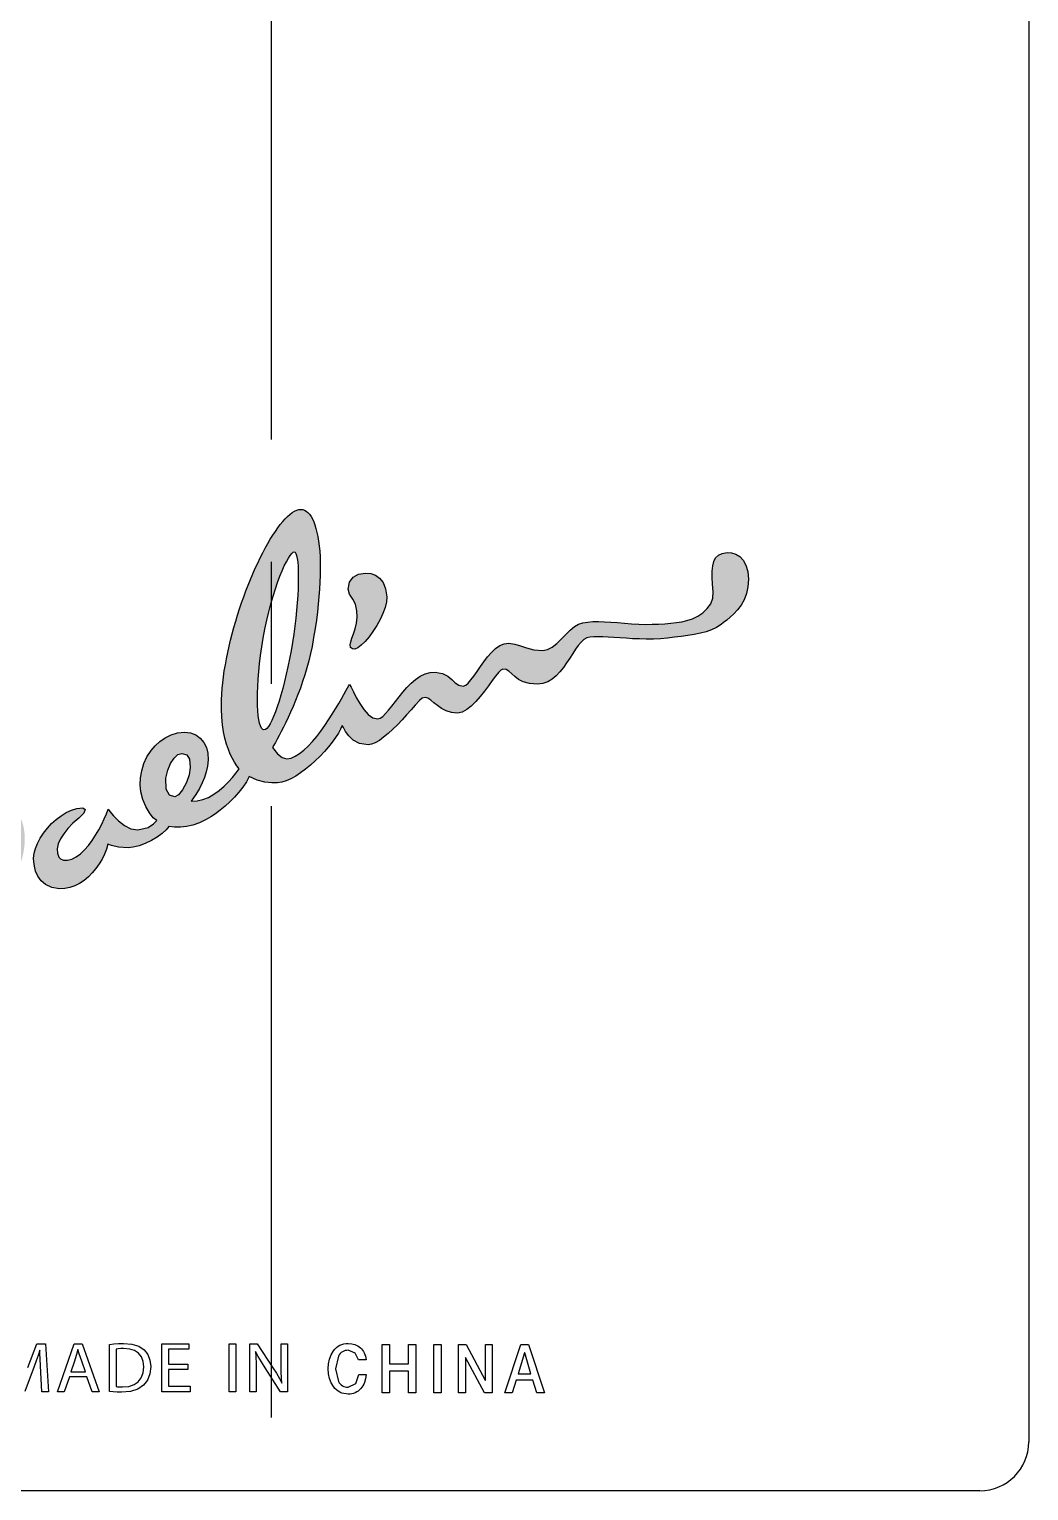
# Model space of a CAD drawing. Extents: x -868 to -571, y 1201 to 1621.
# Drawn here: x -663.16 to -642.71, y 1264.47 to 1294.36 of the extents above; entities that cross this region are included whole.
import ezdxf

# ---------------------------------------------------------------- set-up
doc = ezdxf.new("R2010")
doc.units = 0
doc.header["$LTSCALE"] = 10
doc.header["$MEASUREMENT"] = 0
doc.linetypes.add('CENTER', pattern=[2, 1.25, -0.25, 0.25, -0.25])
doc.layers.get('0').update_dxf_attribs({"color": 2, "linetype": 'CONTINUOUS'})
doc.layers.add('CENTER', color=1, linetype='CENTER')
doc.layers.add('D', color=2, linetype='CONTINUOUS')

msp = doc.modelspace()

# ---------------------------------------------------------------- hatches: boundary and pattern name
at = {"layer": 'D', "linetype": 'Continuous'}
h = msp.add_hatch(color=256, dxfattribs=at)
h.paths.add_polyline_path([(-656.421, 1283.214), (-656.276, 1283.236), (-656.172, 1283.226), (-656.075, 1283.193), (-655.989, 1283.134), (-655.919, 1283.043), (-655.869, 1282.916), (-655.844, 1282.748), (-655.85, 1282.647), (-655.877, 1282.533), (-655.921, 1282.411), (-655.98, 1282.286), (-656.049, 1282.162), (-656.125, 1282.044), (-656.206, 1281.934), (-656.287, 1281.839), (-656.365, 1281.762), (-656.436, 1281.708), (-656.498, 1281.68), (-656.547, 1281.684), (-656.582, 1281.717), (-656.591, 1281.766), (-656.58, 1281.829), (-656.555, 1281.906), (-656.523, 1281.996), (-656.49, 1282.098), (-656.463, 1282.21), (-656.449, 1282.332), (-656.454, 1282.463), (-656.484, 1282.602), (-656.536, 1282.702), (-656.603, 1282.808), (-656.635, 1282.91), (-656.609, 1283.047), (-656.534, 1283.15)], flags=17)
h.paths.add_polyline_path([(-657.759, 1283.663), (-657.736, 1283.672), (-657.717, 1283.663), (-657.701, 1283.636), (-657.687, 1283.593), (-657.675, 1283.535), (-657.666, 1283.462), (-657.659, 1283.375), (-657.655, 1283.276), (-657.654, 1283.165), (-657.655, 1283.044), (-657.659, 1282.914), (-657.666, 1282.774), (-657.676, 1282.628), (-657.689, 1282.474), (-657.705, 1282.316), (-657.724, 1282.152), (-657.747, 1281.985), (-657.773, 1281.816), (-657.802, 1281.647), (-657.833, 1281.482), (-657.865, 1281.321), (-657.9, 1281.166), (-657.935, 1281.017), (-657.972, 1280.875), (-658.009, 1280.741), (-658.046, 1280.616), (-658.084, 1280.501), (-658.121, 1280.396), (-658.158, 1280.303), (-658.195, 1280.221), (-658.23, 1280.153), (-658.264, 1280.099), (-658.297, 1280.06), (-658.327, 1280.037), (-658.356, 1280.029), (-658.382, 1280.04), (-658.406, 1280.066), (-658.426, 1280.109), (-658.445, 1280.166), (-658.46, 1280.237), (-658.472, 1280.322), (-658.481, 1280.419), (-658.487, 1280.528), (-658.489, 1280.648), (-658.488, 1280.778), (-658.484, 1280.918), (-658.475, 1281.066), (-658.463, 1281.221), (-658.447, 1281.383), (-658.426, 1281.552), (-658.402, 1281.726), (-658.373, 1281.904), (-658.338, 1282.092), (-658.3, 1282.273), (-658.258, 1282.446), (-658.215, 1282.61), (-658.169, 1282.766), (-658.123, 1282.911), (-658.076, 1283.046), (-658.03, 1283.17), (-657.984, 1283.282), (-657.939, 1283.381), (-657.897, 1283.467), (-657.857, 1283.539), (-657.82, 1283.596), (-657.787, 1283.637)], flags=16)
h.paths.add_polyline_path([(-660.116, 1279.524), (-660.037, 1279.547), (-659.936, 1279.52), (-659.882, 1279.43), (-659.867, 1279.257), (-659.888, 1279.11), (-659.943, 1278.951), (-660.019, 1278.805), (-660.103, 1278.699), (-660.182, 1278.658), (-660.289, 1278.693), (-660.357, 1278.814), (-660.36, 1279.041), (-660.324, 1279.205), (-660.267, 1279.345), (-660.195, 1279.454)], flags=16)
h.paths.add_polyline_path([(-662.294, 1278.389), (-662.185, 1278.423), (-662.061, 1278.434), (-662.012, 1278.4), (-662.04, 1278.327), (-662.145, 1278.225), (-662.263, 1278.122), (-662.365, 1278.016), (-662.451, 1277.907), (-662.517, 1277.8), (-662.563, 1277.696), (-662.585, 1277.598), (-662.583, 1277.508), (-662.554, 1277.429), (-662.519, 1277.393), (-662.457, 1277.367), (-662.373, 1277.363), (-662.285, 1277.386), (-662.198, 1277.431), (-662.112, 1277.494), (-662.029, 1277.574), (-661.948, 1277.665), (-661.872, 1277.767), (-661.801, 1277.875), (-661.735, 1277.986), (-661.675, 1278.098), (-661.623, 1278.208), (-661.579, 1278.313), (-661.544, 1278.409), (-661.507, 1278.361), (-661.434, 1278.275), (-661.332, 1278.172), (-661.21, 1278.074), (-661.076, 1278.004), (-660.937, 1277.984), (-660.727, 1278.031), (-660.615, 1278.105), (-660.549, 1278.179), (-660.623, 1278.234), (-660.7, 1278.333), (-660.774, 1278.462), (-660.836, 1278.609), (-660.877, 1278.761), (-660.89, 1278.905), (-660.88, 1279.046), (-660.854, 1279.193), (-660.811, 1279.34), (-660.749, 1279.481), (-660.666, 1279.609), (-660.581, 1279.706), (-660.484, 1279.795), (-660.376, 1279.87), (-660.255, 1279.929), (-660.124, 1279.967), (-659.981, 1279.982), (-659.859, 1279.968), (-659.751, 1279.927), (-659.658, 1279.861), (-659.584, 1279.774), (-659.531, 1279.67), (-659.502, 1279.55), (-659.499, 1279.418), (-659.514, 1279.288), (-659.538, 1279.17), (-659.572, 1279.058), (-659.618, 1278.948), (-659.677, 1278.833), (-659.752, 1278.71), (-659.843, 1278.573), (-659.725, 1278.576), (-659.608, 1278.603), (-659.492, 1278.65), (-659.381, 1278.714), (-659.274, 1278.79), (-659.173, 1278.876), (-659.081, 1278.967), (-658.998, 1279.059), (-658.925, 1279.149), (-658.865, 1279.233), (-658.911, 1279.296), (-658.956, 1279.367), (-659.001, 1279.446), (-659.044, 1279.533), (-659.084, 1279.631), (-659.121, 1279.739), (-659.153, 1279.858), (-659.181, 1279.989), (-659.202, 1280.132), (-659.217, 1280.288), (-659.225, 1280.458), (-659.224, 1280.643), (-659.219, 1280.757), (-659.211, 1280.873), (-659.199, 1280.992), (-659.184, 1281.113), (-659.167, 1281.236), (-659.146, 1281.36), (-659.123, 1281.485), (-659.098, 1281.612), (-659.069, 1281.739), (-659.039, 1281.867), (-659.006, 1281.995), (-658.971, 1282.123), (-658.934, 1282.25), (-658.895, 1282.377), (-658.854, 1282.503), (-658.812, 1282.627), (-658.769, 1282.75), (-658.724, 1282.872), (-658.677, 1282.991), (-658.63, 1283.108), (-658.582, 1283.222), (-658.533, 1283.334), (-658.483, 1283.442), (-658.432, 1283.547), (-658.381, 1283.648), (-658.33, 1283.745), (-658.278, 1283.838), (-658.226, 1283.927), (-658.175, 1284.01), (-658.123, 1284.089), (-658.072, 1284.162), (-658.021, 1284.229), (-657.97, 1284.291), (-657.921, 1284.346), (-657.872, 1284.395), (-657.824, 1284.437), (-657.777, 1284.472), (-657.731, 1284.5), (-657.686, 1284.52), (-657.643, 1284.533), (-657.601, 1284.537), (-657.562, 1284.533), (-657.525, 1284.521), (-657.49, 1284.501), (-657.456, 1284.473), (-657.424, 1284.438), (-657.393, 1284.394), (-657.365, 1284.344), (-657.338, 1284.286), (-657.314, 1284.221), (-657.292, 1284.149), (-657.272, 1284.069), (-657.254, 1283.983), (-657.239, 1283.889), (-657.226, 1283.789), (-657.216, 1283.683), (-657.209, 1283.569), (-657.205, 1283.45), (-657.204, 1283.324), (-657.205, 1283.191), (-657.21, 1283.053), (-657.218, 1282.909), (-657.23, 1282.758), (-657.244, 1282.602), (-657.263, 1282.44), (-657.284, 1282.273), (-657.31, 1282.1), (-657.339, 1281.921), (-657.372, 1281.737), (-657.403, 1281.589), (-657.438, 1281.442), (-657.477, 1281.298), (-657.519, 1281.157), (-657.564, 1281.019), (-657.611, 1280.885), (-657.66, 1280.755), (-657.71, 1280.629), (-657.76, 1280.509), (-657.811, 1280.393), (-657.861, 1280.284), (-657.91, 1280.181), (-657.957, 1280.084), (-658.003, 1279.995), (-658.045, 1279.913), (-658.085, 1279.839), (-658.12, 1279.773), (-658.152, 1279.715), (-658.178, 1279.667), (-658.078, 1279.541), (-657.985, 1279.462), (-657.885, 1279.439), (-657.8, 1279.454), (-657.714, 1279.49), (-657.626, 1279.544), (-657.538, 1279.614), (-657.449, 1279.698), (-657.361, 1279.793), (-657.275, 1279.896), (-657.191, 1280.006), (-657.109, 1280.12), (-657.032, 1280.236), (-656.958, 1280.351), (-656.889, 1280.463), (-656.826, 1280.569), (-656.77, 1280.667), (-656.72, 1280.756), (-656.678, 1280.831), (-656.645, 1280.892), (-656.621, 1280.936), (-656.607, 1280.959), (-656.573, 1280.903), (-656.526, 1280.81), (-656.466, 1280.694), (-656.395, 1280.569), (-656.314, 1280.448), (-656.225, 1280.346), (-656.129, 1280.277), (-656.026, 1280.254), (-655.978, 1280.269), (-655.925, 1280.306), (-655.868, 1280.361), (-655.806, 1280.432), (-655.739, 1280.515), (-655.668, 1280.607), (-655.593, 1280.702), (-655.514, 1280.799), (-655.431, 1280.894), (-655.344, 1280.983), (-655.253, 1281.062), (-655.158, 1281.128), (-655.059, 1281.177), (-654.956, 1281.206), (-654.85, 1281.212), (-654.703, 1281.182), (-654.596, 1281.125), (-654.514, 1281.057), (-654.443, 1280.991), (-654.369, 1280.942), (-654.277, 1280.926), (-654.229, 1280.942), (-654.177, 1280.985), (-654.121, 1281.05), (-654.061, 1281.131), (-653.996, 1281.223), (-653.928, 1281.323), (-653.856, 1281.424), (-653.78, 1281.523), (-653.7, 1281.614), (-653.617, 1281.693), (-653.531, 1281.754), (-653.441, 1281.792), (-653.349, 1281.804), (-653.223, 1281.785), (-653.106, 1281.747), (-652.983, 1281.704), (-652.836, 1281.668), (-652.65, 1281.652), (-652.557, 1281.671), (-652.462, 1281.723), (-652.367, 1281.798), (-652.273, 1281.887), (-652.179, 1281.981), (-652.089, 1282.068), (-652.002, 1282.141), (-651.92, 1282.189), (-651.831, 1282.216), (-651.733, 1282.234), (-651.626, 1282.243), (-651.511, 1282.245), (-651.389, 1282.241), (-651.26, 1282.233), (-651.124, 1282.222), (-650.983, 1282.211), (-650.837, 1282.2), (-650.687, 1282.191), (-650.552, 1282.187), (-650.416, 1282.188), (-650.282, 1282.193), (-650.153, 1282.201), (-650.029, 1282.213), (-649.913, 1282.226), (-649.807, 1282.241), (-649.702, 1282.264), (-649.591, 1282.303), (-649.48, 1282.357), (-649.376, 1282.426), (-649.286, 1282.51), (-649.216, 1282.609), (-649.173, 1282.723), (-649.164, 1282.851), (-649.176, 1283.007), (-649.183, 1283.148), (-649.184, 1283.273), (-649.175, 1283.381), (-649.153, 1283.473), (-649.115, 1283.547), (-649.059, 1283.602), (-648.981, 1283.639), (-648.879, 1283.656), (-648.791, 1283.651), (-648.704, 1283.624), (-648.623, 1283.575), (-648.553, 1283.5), (-648.496, 1283.399), (-648.459, 1283.269), (-648.443, 1283.109), (-648.454, 1282.954), (-648.485, 1282.815), (-648.534, 1282.691), (-648.595, 1282.581), (-648.666, 1282.486), (-648.741, 1282.403), (-648.816, 1282.332), (-648.888, 1282.273), (-648.952, 1282.224), (-649.004, 1282.186), (-649.097, 1282.125), (-649.199, 1282.076), (-649.31, 1282.036), (-649.428, 1282.004), (-649.553, 1281.978), (-649.684, 1281.957), (-649.82, 1281.939), (-649.96, 1281.923), (-650.103, 1281.906), (-650.246, 1281.893), (-650.389, 1281.886), (-650.533, 1281.885), (-650.674, 1281.888), (-650.813, 1281.894), (-650.947, 1281.902), (-651.077, 1281.911), (-651.201, 1281.92), (-651.317, 1281.928), (-651.424, 1281.933), (-651.523, 1281.935), (-651.61, 1281.932), (-651.686, 1281.924), (-651.748, 1281.909), (-651.809, 1281.877), (-651.867, 1281.826), (-651.925, 1281.758), (-651.982, 1281.679), (-652.04, 1281.59), (-652.1, 1281.496), (-652.163, 1281.4), (-652.229, 1281.306), (-652.3, 1281.216), (-652.376, 1281.135), (-652.459, 1281.065), (-652.55, 1281.011), (-652.649, 1280.976), (-652.757, 1280.963), (-652.923, 1280.975), (-653.051, 1281.011), (-653.149, 1281.062), (-653.225, 1281.12), (-653.287, 1281.178), (-653.344, 1281.227), (-653.402, 1281.261), (-653.471, 1281.27), (-653.51, 1281.251), (-653.56, 1281.202), (-653.62, 1281.128), (-653.688, 1281.036), (-653.763, 1280.933), (-653.845, 1280.823), (-653.931, 1280.713), (-654.021, 1280.609), (-654.114, 1280.517), (-654.208, 1280.443), (-654.302, 1280.393), (-654.395, 1280.373), (-654.522, 1280.383), (-654.631, 1280.417), (-654.726, 1280.467), (-654.807, 1280.525), (-654.879, 1280.584), (-654.943, 1280.636), (-655.003, 1280.675), (-655.06, 1280.691), (-655.117, 1280.679), (-655.177, 1280.63), (-655.259, 1280.536), (-655.347, 1280.438), (-655.438, 1280.336), (-655.531, 1280.235), (-655.626, 1280.136), (-655.721, 1280.042), (-655.815, 1279.955), (-655.907, 1279.878), (-655.995, 1279.814), (-656.078, 1279.766), (-656.155, 1279.735), (-656.225, 1279.724), (-656.398, 1279.751), (-656.528, 1279.818), (-656.621, 1279.906), (-656.685, 1279.998), (-656.727, 1280.075), (-656.754, 1280.119), (-656.787, 1280.043), (-656.833, 1279.96), (-656.89, 1279.871), (-656.958, 1279.778), (-657.035, 1279.682), (-657.119, 1279.585), (-657.209, 1279.489), (-657.305, 1279.395), (-657.403, 1279.306), (-657.504, 1279.223), (-657.606, 1279.148), (-657.707, 1279.082), (-657.806, 1279.027), (-657.902, 1278.985), (-657.993, 1278.958), (-658.078, 1278.947), (-658.192, 1278.947), (-658.336, 1278.96), (-658.496, 1279), (-658.657, 1279.079), (-658.716, 1278.968), (-658.787, 1278.859), (-658.869, 1278.753), (-658.958, 1278.652), (-659.053, 1278.556), (-659.151, 1278.467), (-659.251, 1278.386), (-659.35, 1278.313), (-659.446, 1278.25), (-659.536, 1278.197), (-659.677, 1278.13), (-659.812, 1278.084), (-659.941, 1278.055), (-660.065, 1278.042), (-660.186, 1278.042), (-660.303, 1278.053), (-660.357, 1277.984), (-660.438, 1277.911), (-660.542, 1277.838), (-660.659, 1277.77), (-660.785, 1277.709), (-660.911, 1277.661), (-661.03, 1277.629), (-661.137, 1277.618), (-661.33, 1277.633), (-661.475, 1277.666), (-661.547, 1277.692), (-661.577, 1277.591), (-661.618, 1277.489), (-661.668, 1277.388), (-661.726, 1277.289), (-661.793, 1277.194), (-661.867, 1277.105), (-661.947, 1277.024), (-662.034, 1276.951), (-662.127, 1276.89), (-662.224, 1276.84), (-662.326, 1276.804), (-662.431, 1276.784), (-662.539, 1276.781), (-662.698, 1276.808), (-662.822, 1276.865), (-662.916, 1276.945), (-662.983, 1277.038), (-663.027, 1277.139), (-663.053, 1277.24), (-663.066, 1277.332), (-663.068, 1277.409), (-663.057, 1277.505), (-663.03, 1277.606), (-662.988, 1277.709), (-662.932, 1277.814), (-662.865, 1277.917), (-662.787, 1278.017), (-662.7, 1278.112), (-662.606, 1278.198), (-662.506, 1278.274), (-662.402, 1278.339)])
h.paths.add_polyline_path([(-666.187, 1277.861), (-666.069, 1277.941), (-666.057, 1278.005), (-666.045, 1278.149), (-666.033, 1278.333), (-666.02, 1278.512), (-666.019, 1278.566), (-666, 1278.649), (-665.929, 1278.718), (-665.784, 1278.75), (-665.625, 1278.75), (-665.51, 1278.727), (-665.462, 1278.62), (-665.466, 1278.431), (-665.479, 1278.25), (-665.362, 1278.302), (-665.242, 1278.353), (-665.12, 1278.401), (-664.998, 1278.448), (-664.875, 1278.491), (-664.754, 1278.532), (-664.636, 1278.568), (-664.52, 1278.6), (-664.409, 1278.628), (-664.304, 1278.65), (-664.205, 1278.666), (-664.113, 1278.676), (-663.976, 1278.676), (-663.851, 1278.658), (-663.74, 1278.624), (-663.64, 1278.575), (-663.552, 1278.514), (-663.477, 1278.443), (-663.412, 1278.364), (-663.36, 1278.279), (-663.318, 1278.191), (-663.287, 1278.101), (-663.267, 1278.012), (-663.252, 1277.892), (-663.249, 1277.775), (-663.256, 1277.658), (-663.273, 1277.538), (-663.301, 1277.415), (-663.338, 1277.286), (-663.384, 1277.149), (-663.44, 1277.003), (-663.464, 1276.947), (-663.495, 1276.885), (-663.532, 1276.817), (-663.576, 1276.744), (-663.625, 1276.667), (-663.68, 1276.586), (-663.74, 1276.502), (-663.805, 1276.414), (-663.875, 1276.324), (-663.95, 1276.233), (-664.029, 1276.14), (-664.111, 1276.046), (-664.197, 1275.953), (-664.287, 1275.859), (-664.38, 1275.766), (-664.475, 1275.675), (-664.573, 1275.585), (-664.673, 1275.498), (-664.775, 1275.414), (-664.879, 1275.333), (-664.984, 1275.257), (-665.091, 1275.185), (-665.198, 1275.117), (-665.318, 1275.065), (-665.412, 1275.06), (-665.472, 1275.095), (-665.494, 1275.162), (-665.471, 1275.253), (-665.398, 1275.36), (-665.338, 1275.426), (-665.273, 1275.497), (-665.205, 1275.573), (-665.133, 1275.651), (-665.059, 1275.734), (-664.983, 1275.819), (-664.907, 1275.907), (-664.83, 1275.998), (-664.754, 1276.091), (-664.679, 1276.186), (-664.606, 1276.283), (-664.535, 1276.381), (-664.468, 1276.48), (-664.405, 1276.581), (-664.347, 1276.681), (-664.294, 1276.782), (-664.247, 1276.884), (-664.207, 1276.984), (-664.175, 1277.085), (-664.151, 1277.184), (-664.135, 1277.282), (-664.13, 1277.379), (-664.135, 1277.467), (-664.151, 1277.561), (-664.181, 1277.655), (-664.226, 1277.745), (-664.289, 1277.826), (-664.371, 1277.893), (-664.476, 1277.94), (-664.605, 1277.963), (-664.76, 1277.957), (-664.891, 1277.936), (-665.012, 1277.909), (-665.127, 1277.877), (-665.243, 1277.84), (-665.367, 1277.798), (-665.502, 1277.75), (-665.502, 1277.716), (-665.504, 1277.662), (-665.509, 1277.589), (-665.515, 1277.501), (-665.523, 1277.397), (-665.533, 1277.28), (-665.544, 1277.151), (-665.557, 1277.012), (-665.571, 1276.865), (-665.586, 1276.712), (-665.601, 1276.553), (-665.618, 1276.39), (-665.634, 1276.226), (-665.651, 1276.062), (-665.669, 1275.899), (-665.686, 1275.739), (-665.703, 1275.583), (-665.719, 1275.434), (-665.735, 1275.293), (-665.75, 1275.161), (-665.765, 1275.041), (-665.778, 1274.934), (-665.79, 1274.84), (-665.801, 1274.763), (-665.81, 1274.704), (-665.817, 1274.664), (-665.823, 1274.645), (-665.882, 1274.546), (-665.972, 1274.491), (-666.084, 1274.47), (-666.21, 1274.481), (-666.323, 1274.544), (-666.381, 1274.68), (-666.382, 1274.707), (-666.379, 1274.756), (-666.374, 1274.826), (-666.366, 1274.914), (-666.356, 1275.019), (-666.343, 1275.139), (-666.329, 1275.27), (-666.313, 1275.412), (-666.297, 1275.563), (-666.279, 1275.719), (-666.261, 1275.88), (-666.243, 1276.043), (-666.225, 1276.206), (-666.207, 1276.368), (-666.19, 1276.525), (-666.174, 1276.676), (-666.159, 1276.82), (-666.146, 1276.953), (-666.135, 1277.075), (-666.126, 1277.182), (-666.119, 1277.273), (-666.115, 1277.346), (-666.115, 1277.399), (-666.118, 1277.429), (-666.124, 1277.435), (-666.257, 1277.342), (-666.387, 1277.247), (-666.512, 1277.149), (-666.633, 1277.05), (-666.75, 1276.95), (-666.863, 1276.85), (-666.971, 1276.752), (-667.074, 1276.656), (-667.172, 1276.562), (-667.265, 1276.473), (-667.353, 1276.388), (-667.436, 1276.309), (-667.513, 1276.236), (-667.585, 1276.17), (-667.651, 1276.113), (-667.711, 1276.065), (-667.765, 1276.026), (-667.813, 1275.998), (-667.855, 1275.982), (-667.89, 1275.978), (-667.919, 1275.988), (-667.955, 1276.032), (-667.964, 1276.092), (-667.937, 1276.172), (-667.868, 1276.279), (-667.75, 1276.419), (-667.576, 1276.597), (-667.504, 1276.668), (-667.432, 1276.741), (-667.359, 1276.816), (-667.284, 1276.892), (-667.208, 1276.969), (-667.131, 1277.048), (-667.051, 1277.128), (-666.969, 1277.208), (-666.884, 1277.289), (-666.796, 1277.37), (-666.705, 1277.452), (-666.61, 1277.534), (-666.511, 1277.616), (-666.408, 1277.698), (-666.3, 1277.78)])

# ---------------------------------------------------------------- linework, layer by layer
at = {"color": 7, "linetype": 'Continuous'}
for p, q in [((-642.709, 1396.47), (-642.709, 1265.47)), ((-643.709, 1264.47), (-672.709, 1264.47))]:
    msp.add_line(p, q, dxfattribs=at)
msp.add_arc((-643.709, 1265.47), 1, 270, 0, dxfattribs=at)
at = {"layer": 'CENTER'}
msp.add_line((-658.209, 1478.469), (-658.209, 1252.47), dxfattribs=at)
at = {"layer": 'D', "linetype": 'Continuous'}
for p, q in [((-658.021, 1284.229), (-657.97, 1284.291)), ((-657.97, 1284.291), (-657.921, 1284.346)), ((-657.921, 1284.346), (-657.872, 1284.395)), ((-657.872, 1284.395), (-657.824, 1284.437)), ((-657.824, 1284.437), (-657.777, 1284.472)), ((-657.777, 1284.472), (-657.731, 1284.5)), ((-657.731, 1284.5), (-657.686, 1284.52)), ((-657.686, 1284.52), (-657.643, 1284.533)), ((-657.643, 1284.533), (-657.601, 1284.537)), ((-657.601, 1284.537), (-657.562, 1284.533)), ((-657.562, 1284.533), (-657.525, 1284.521)), ((-657.525, 1284.521), (-657.49, 1284.501)), ((-657.49, 1284.501), (-657.456, 1284.473)), ((-657.456, 1284.473), (-657.424, 1284.438)), ((-657.424, 1284.438), (-657.393, 1284.394)), ((-657.393, 1284.394), (-657.365, 1284.344)), ((-657.365, 1284.344), (-657.338, 1284.286)), ((-657.338, 1284.286), (-657.314, 1284.221)), ((-658.226, 1283.927), (-658.175, 1284.01)), ((-658.175, 1284.01), (-658.123, 1284.089)), ((-658.123, 1284.089), (-658.072, 1284.162)), ((-658.072, 1284.162), (-658.021, 1284.229)), ((-657.314, 1284.221), (-657.292, 1284.149)), ((-657.292, 1284.149), (-657.272, 1284.069)), ((-657.272, 1284.069), (-657.254, 1283.983)), ((-657.254, 1283.983), (-657.239, 1283.889)), ((-658.381, 1283.648), (-658.33, 1283.745)), ((-658.33, 1283.745), (-658.278, 1283.838)), ((-658.278, 1283.838), (-658.226, 1283.927)), ((-657.787, 1283.637), (-657.759, 1283.663)), ((-657.759, 1283.663), (-657.736, 1283.672)), ((-657.736, 1283.672), (-657.717, 1283.663)), ((-657.717, 1283.663), (-657.701, 1283.636)), ((-657.239, 1283.889), (-657.226, 1283.789)), ((-657.226, 1283.789), (-657.216, 1283.683)), ((-657.216, 1283.683), (-657.209, 1283.569)), ((-658.533, 1283.334), (-658.483, 1283.442)), ((-658.483, 1283.442), (-658.432, 1283.547)), ((-658.432, 1283.547), (-658.381, 1283.648)), ((-657.984, 1283.282), (-657.939, 1283.381)), ((-657.939, 1283.381), (-657.897, 1283.467)), ((-657.897, 1283.467), (-657.857, 1283.539)), ((-657.857, 1283.539), (-657.82, 1283.596)), ((-657.82, 1283.596), (-657.787, 1283.637)), ((-657.701, 1283.636), (-657.687, 1283.593)), ((-657.687, 1283.593), (-657.675, 1283.535)), ((-657.675, 1283.535), (-657.666, 1283.462)), ((-657.666, 1283.462), (-657.659, 1283.375)), ((-657.659, 1283.375), (-657.655, 1283.276)), ((-657.209, 1283.569), (-657.205, 1283.45)), ((-657.205, 1283.45), (-657.204, 1283.324)), ((-649.184, 1283.273), (-649.175, 1283.381)), ((-649.175, 1283.381), (-649.153, 1283.473)), ((-649.153, 1283.473), (-649.115, 1283.547)), ((-649.115, 1283.547), (-649.059, 1283.602)), ((-649.059, 1283.602), (-648.981, 1283.639)), ((-648.981, 1283.639), (-648.879, 1283.656)), ((-648.879, 1283.656), (-648.791, 1283.651)), ((-648.791, 1283.651), (-648.704, 1283.624)), ((-648.704, 1283.624), (-648.623, 1283.575)), ((-648.623, 1283.575), (-648.553, 1283.5)), ((-648.553, 1283.5), (-648.496, 1283.399)), ((-648.496, 1283.399), (-648.459, 1283.269)), ((-658.677, 1282.991), (-658.63, 1283.108)), ((-658.63, 1283.108), (-658.582, 1283.222)), ((-658.582, 1283.222), (-658.533, 1283.334)), ((-658.076, 1283.046), (-658.03, 1283.17)), ((-658.03, 1283.17), (-657.984, 1283.282)), ((-657.655, 1283.276), (-657.654, 1283.165)), ((-657.654, 1283.165), (-657.655, 1283.044)), ((-657.205, 1283.191), (-657.21, 1283.053)), ((-657.204, 1283.324), (-657.205, 1283.191)), ((-656.609, 1283.047), (-656.534, 1283.15)), ((-656.534, 1283.15), (-656.421, 1283.214)), ((-656.421, 1283.214), (-656.276, 1283.236)), ((-656.276, 1283.236), (-656.172, 1283.226)), ((-656.172, 1283.226), (-656.075, 1283.193)), ((-656.075, 1283.193), (-655.989, 1283.134)), ((-655.989, 1283.134), (-655.919, 1283.043)), ((-649.183, 1283.148), (-649.184, 1283.273)), ((-649.176, 1283.007), (-649.183, 1283.148)), ((-648.459, 1283.269), (-648.443, 1283.109)), ((-648.443, 1283.109), (-648.454, 1282.954)), ((-658.769, 1282.75), (-658.724, 1282.872)), ((-658.724, 1282.872), (-658.677, 1282.991)), ((-658.215, 1282.61), (-658.169, 1282.766)), ((-658.169, 1282.766), (-658.123, 1282.911)), ((-658.123, 1282.911), (-658.076, 1283.046)), ((-657.666, 1282.774), (-657.676, 1282.628)), ((-657.659, 1282.914), (-657.666, 1282.774)), ((-657.655, 1283.044), (-657.659, 1282.914)), ((-657.218, 1282.909), (-657.23, 1282.758)), ((-657.21, 1283.053), (-657.218, 1282.909)), ((-656.635, 1282.91), (-656.609, 1283.047)), ((-656.603, 1282.808), (-656.635, 1282.91)), ((-656.536, 1282.702), (-656.603, 1282.808)), ((-655.919, 1283.043), (-655.869, 1282.916)), ((-655.869, 1282.916), (-655.844, 1282.748)), ((-649.164, 1282.851), (-649.176, 1283.007)), ((-649.173, 1282.723), (-649.164, 1282.851)), ((-648.485, 1282.815), (-648.534, 1282.691)), ((-648.454, 1282.954), (-648.485, 1282.815)), ((-658.895, 1282.377), (-658.854, 1282.503)), ((-658.854, 1282.503), (-658.812, 1282.627)), ((-658.812, 1282.627), (-658.769, 1282.75)), ((-658.258, 1282.446), (-658.215, 1282.61)), ((-657.689, 1282.474), (-657.705, 1282.316)), ((-657.676, 1282.628), (-657.689, 1282.474)), ((-657.244, 1282.602), (-657.263, 1282.44)), ((-657.23, 1282.758), (-657.244, 1282.602)), ((-656.484, 1282.602), (-656.536, 1282.702)), ((-656.454, 1282.463), (-656.484, 1282.602)), ((-656.449, 1282.332), (-656.454, 1282.463)), ((-655.877, 1282.533), (-655.921, 1282.411)), ((-655.85, 1282.647), (-655.877, 1282.533)), ((-655.844, 1282.748), (-655.85, 1282.647)), ((-649.376, 1282.426), (-649.286, 1282.51)), ((-649.286, 1282.51), (-649.216, 1282.609)), ((-649.216, 1282.609), (-649.173, 1282.723)), ((-648.666, 1282.486), (-648.741, 1282.403)), ((-648.595, 1282.581), (-648.666, 1282.486)), ((-648.534, 1282.691), (-648.595, 1282.581)), ((-658.971, 1282.123), (-658.934, 1282.25)), ((-658.934, 1282.25), (-658.895, 1282.377)), ((-658.338, 1282.092), (-658.3, 1282.273)), ((-658.3, 1282.273), (-658.258, 1282.446)), ((-657.705, 1282.316), (-657.724, 1282.152)), ((-657.284, 1282.273), (-657.31, 1282.1)), ((-657.263, 1282.44), (-657.284, 1282.273)), ((-656.49, 1282.098), (-656.463, 1282.21)), ((-656.463, 1282.21), (-656.449, 1282.332)), ((-655.98, 1282.286), (-656.049, 1282.162)), ((-655.921, 1282.411), (-655.98, 1282.286)), ((-652.002, 1282.141), (-651.92, 1282.189)), ((-651.92, 1282.189), (-651.831, 1282.216)), ((-651.831, 1282.216), (-651.733, 1282.234)), ((-651.733, 1282.234), (-651.626, 1282.243)), ((-651.626, 1282.243), (-651.511, 1282.245)), ((-651.511, 1282.245), (-651.389, 1282.241)), ((-651.389, 1282.241), (-651.26, 1282.233)), ((-651.26, 1282.233), (-651.124, 1282.222)), ((-651.124, 1282.222), (-650.983, 1282.211)), ((-650.983, 1282.211), (-650.837, 1282.2)), ((-650.837, 1282.2), (-650.687, 1282.191)), ((-650.687, 1282.191), (-650.552, 1282.187)), ((-650.552, 1282.187), (-650.416, 1282.188)), ((-650.416, 1282.188), (-650.282, 1282.193)), ((-650.282, 1282.193), (-650.153, 1282.201)), ((-650.153, 1282.201), (-650.029, 1282.213)), ((-650.029, 1282.213), (-649.913, 1282.226)), ((-649.913, 1282.226), (-649.807, 1282.241)), ((-649.807, 1282.241), (-649.702, 1282.264)), ((-649.702, 1282.264), (-649.591, 1282.303)), ((-649.591, 1282.303), (-649.48, 1282.357)), ((-649.48, 1282.357), (-649.376, 1282.426)), ((-649.004, 1282.186), (-649.097, 1282.125)), ((-648.952, 1282.224), (-649.004, 1282.186)), ((-648.888, 1282.273), (-648.952, 1282.224)), ((-648.816, 1282.332), (-648.888, 1282.273)), ((-648.741, 1282.403), (-648.816, 1282.332)), ((-659.069, 1281.739), (-659.039, 1281.867)), ((-659.039, 1281.867), (-659.006, 1281.995)), ((-659.006, 1281.995), (-658.971, 1282.123)), ((-658.402, 1281.726), (-658.373, 1281.904)), ((-658.373, 1281.904), (-658.338, 1282.092)), ((-657.747, 1281.985), (-657.773, 1281.816)), ((-657.724, 1282.152), (-657.747, 1281.985)), ((-657.339, 1281.921), (-657.372, 1281.737)), ((-657.31, 1282.1), (-657.339, 1281.921)), ((-656.58, 1281.829), (-656.555, 1281.906)), ((-656.555, 1281.906), (-656.523, 1281.996)), ((-656.523, 1281.996), (-656.49, 1282.098)), ((-656.206, 1281.934), (-656.287, 1281.839)), ((-656.125, 1282.044), (-656.206, 1281.934)), ((-656.049, 1282.162), (-656.125, 1282.044)), ((-652.367, 1281.798), (-652.273, 1281.887)), ((-652.273, 1281.887), (-652.179, 1281.981)), ((-652.179, 1281.981), (-652.089, 1282.068)), ((-652.089, 1282.068), (-652.002, 1282.141)), ((-651.809, 1281.877), (-651.867, 1281.826)), ((-651.748, 1281.909), (-651.809, 1281.877)), ((-651.686, 1281.924), (-651.748, 1281.909)), ((-651.61, 1281.932), (-651.686, 1281.924)), ((-651.523, 1281.935), (-651.61, 1281.932)), ((-651.424, 1281.933), (-651.523, 1281.935)), ((-651.317, 1281.928), (-651.424, 1281.933)), ((-651.201, 1281.92), (-651.317, 1281.928)), ((-651.077, 1281.911), (-651.201, 1281.92)), ((-650.947, 1281.902), (-651.077, 1281.911)), ((-650.813, 1281.894), (-650.947, 1281.902)), ((-650.674, 1281.888), (-650.813, 1281.894)), ((-650.533, 1281.885), (-650.674, 1281.888)), ((-650.389, 1281.886), (-650.533, 1281.885)), ((-650.246, 1281.893), (-650.389, 1281.886)), ((-650.103, 1281.906), (-650.246, 1281.893)), ((-649.96, 1281.923), (-650.103, 1281.906)), ((-649.82, 1281.939), (-649.96, 1281.923)), ((-649.684, 1281.957), (-649.82, 1281.939)), ((-649.553, 1281.978), (-649.684, 1281.957)), ((-649.428, 1282.004), (-649.553, 1281.978)), ((-649.31, 1282.036), (-649.428, 1282.004)), ((-649.199, 1282.076), (-649.31, 1282.036)), ((-649.097, 1282.125), (-649.199, 1282.076)), ((-659.123, 1281.485), (-659.098, 1281.612)), ((-659.098, 1281.612), (-659.069, 1281.739)), ((-658.426, 1281.552), (-658.402, 1281.726)), ((-657.802, 1281.647), (-657.833, 1281.482)), ((-657.773, 1281.816), (-657.802, 1281.647)), ((-657.403, 1281.589), (-657.438, 1281.442)), ((-657.372, 1281.737), (-657.403, 1281.589)), ((-657.372, 1281.737), (-657.372, 1281.737)), ((-656.591, 1281.766), (-656.58, 1281.829)), ((-656.582, 1281.717), (-656.591, 1281.766)), ((-656.547, 1281.684), (-656.582, 1281.717)), ((-656.498, 1281.68), (-656.547, 1281.684)), ((-656.436, 1281.708), (-656.498, 1281.68)), ((-656.365, 1281.762), (-656.436, 1281.708)), ((-656.287, 1281.839), (-656.365, 1281.762)), ((-653.78, 1281.523), (-653.7, 1281.614)), ((-653.7, 1281.614), (-653.617, 1281.693)), ((-653.617, 1281.693), (-653.531, 1281.754)), ((-653.531, 1281.754), (-653.441, 1281.792)), ((-653.441, 1281.792), (-653.349, 1281.804)), ((-653.349, 1281.804), (-653.223, 1281.785)), ((-653.223, 1281.785), (-653.106, 1281.747)), ((-653.106, 1281.747), (-652.983, 1281.704)), ((-652.983, 1281.704), (-652.836, 1281.668)), ((-652.836, 1281.668), (-652.65, 1281.652)), ((-652.65, 1281.652), (-652.557, 1281.671)), ((-652.557, 1281.671), (-652.462, 1281.723)), ((-652.462, 1281.723), (-652.367, 1281.798)), ((-652.04, 1281.59), (-652.1, 1281.496)), ((-651.982, 1281.679), (-652.04, 1281.59)), ((-651.925, 1281.758), (-651.982, 1281.679)), ((-651.867, 1281.826), (-651.925, 1281.758)), ((-659.167, 1281.236), (-659.146, 1281.36)), ((-659.146, 1281.36), (-659.123, 1281.485)), ((-658.463, 1281.221), (-658.447, 1281.383)), ((-658.447, 1281.383), (-658.426, 1281.552)), ((-657.865, 1281.321), (-657.9, 1281.166)), ((-657.833, 1281.482), (-657.865, 1281.321)), ((-657.477, 1281.298), (-657.519, 1281.157)), ((-657.438, 1281.442), (-657.477, 1281.298)), ((-653.996, 1281.223), (-653.928, 1281.323)), ((-653.928, 1281.323), (-653.856, 1281.424)), ((-653.856, 1281.424), (-653.78, 1281.523)), ((-653.471, 1281.27), (-653.51, 1281.251)), ((-653.402, 1281.261), (-653.471, 1281.27)), ((-652.229, 1281.306), (-652.3, 1281.216)), ((-652.163, 1281.4), (-652.229, 1281.306)), ((-652.1, 1281.496), (-652.163, 1281.4)), ((-659.211, 1280.873), (-659.199, 1280.992)), ((-659.199, 1280.992), (-659.184, 1281.113)), ((-659.184, 1281.113), (-659.167, 1281.236)), ((-658.484, 1280.918), (-658.475, 1281.066)), ((-658.475, 1281.066), (-658.463, 1281.221)), ((-657.935, 1281.017), (-657.972, 1280.875)), ((-657.9, 1281.166), (-657.935, 1281.017)), ((-657.564, 1281.019), (-657.611, 1280.885)), ((-657.519, 1281.157), (-657.564, 1281.019)), ((-655.431, 1280.894), (-655.344, 1280.983)), ((-655.344, 1280.983), (-655.253, 1281.062)), ((-655.253, 1281.062), (-655.158, 1281.128)), ((-655.158, 1281.128), (-655.059, 1281.177)), ((-655.059, 1281.177), (-654.956, 1281.206)), ((-654.956, 1281.206), (-654.85, 1281.212)), ((-654.85, 1281.212), (-654.703, 1281.182)), ((-654.703, 1281.182), (-654.596, 1281.125)), ((-654.596, 1281.125), (-654.514, 1281.057)), ((-654.514, 1281.057), (-654.443, 1280.991)), ((-654.443, 1280.991), (-654.369, 1280.942)), ((-654.229, 1280.942), (-654.177, 1280.985)), ((-654.177, 1280.985), (-654.121, 1281.05)), ((-654.121, 1281.05), (-654.061, 1281.131)), ((-654.061, 1281.131), (-653.996, 1281.223)), ((-653.688, 1281.036), (-653.763, 1280.933)), ((-653.62, 1281.128), (-653.688, 1281.036)), ((-653.56, 1281.202), (-653.62, 1281.128)), ((-653.51, 1281.251), (-653.56, 1281.202)), ((-653.344, 1281.227), (-653.402, 1281.261)), ((-653.287, 1281.178), (-653.344, 1281.227)), ((-653.225, 1281.12), (-653.287, 1281.178)), ((-653.149, 1281.062), (-653.225, 1281.12)), ((-653.051, 1281.011), (-653.149, 1281.062)), ((-652.923, 1280.975), (-653.051, 1281.011)), ((-652.757, 1280.963), (-652.923, 1280.975)), ((-652.649, 1280.976), (-652.757, 1280.963)), ((-652.55, 1281.011), (-652.649, 1280.976)), ((-652.459, 1281.065), (-652.55, 1281.011)), ((-652.376, 1281.135), (-652.459, 1281.065)), ((-652.3, 1281.216), (-652.376, 1281.135)), ((-659.224, 1280.643), (-659.219, 1280.757)), ((-659.219, 1280.757), (-659.211, 1280.873)), ((-658.489, 1280.648), (-658.488, 1280.778)), ((-658.488, 1280.778), (-658.484, 1280.918)), ((-658.009, 1280.741), (-658.046, 1280.616)), ((-657.972, 1280.875), (-658.009, 1280.741)), ((-657.66, 1280.755), (-657.71, 1280.629)), ((-657.611, 1280.885), (-657.66, 1280.755)), ((-656.77, 1280.667), (-656.72, 1280.756)), ((-656.72, 1280.756), (-656.678, 1280.831)), ((-656.678, 1280.831), (-656.645, 1280.892)), ((-656.645, 1280.892), (-656.621, 1280.936)), ((-656.621, 1280.936), (-656.607, 1280.959)), ((-656.607, 1280.959), (-656.573, 1280.903)), ((-656.573, 1280.903), (-656.526, 1280.81)), ((-656.526, 1280.81), (-656.466, 1280.694)), ((-656.466, 1280.694), (-656.395, 1280.569)), ((-655.668, 1280.607), (-655.593, 1280.702)), ((-655.593, 1280.702), (-655.514, 1280.799)), ((-655.514, 1280.799), (-655.431, 1280.894)), ((-655.117, 1280.679), (-655.177, 1280.63)), ((-655.06, 1280.691), (-655.117, 1280.679)), ((-655.003, 1280.675), (-655.06, 1280.691)), ((-654.943, 1280.636), (-655.003, 1280.675)), ((-654.369, 1280.942), (-654.277, 1280.926)), ((-654.277, 1280.926), (-654.229, 1280.942)), ((-653.931, 1280.713), (-654.021, 1280.609)), ((-653.845, 1280.823), (-653.931, 1280.713)), ((-653.763, 1280.933), (-653.845, 1280.823)), ((-659.225, 1280.458), (-659.224, 1280.643)), ((-659.217, 1280.288), (-659.225, 1280.458)), ((-658.487, 1280.528), (-658.489, 1280.648)), ((-658.481, 1280.419), (-658.487, 1280.528)), ((-658.472, 1280.322), (-658.481, 1280.419)), ((-658.121, 1280.396), (-658.158, 1280.303)), ((-658.084, 1280.501), (-658.121, 1280.396)), ((-658.046, 1280.616), (-658.084, 1280.501)), ((-657.811, 1280.393), (-657.861, 1280.284)), ((-657.76, 1280.509), (-657.811, 1280.393)), ((-657.71, 1280.629), (-657.76, 1280.509)), ((-656.958, 1280.351), (-656.889, 1280.463)), ((-656.889, 1280.463), (-656.826, 1280.569)), ((-656.826, 1280.569), (-656.77, 1280.667)), ((-656.395, 1280.569), (-656.314, 1280.448)), ((-656.314, 1280.448), (-656.225, 1280.346)), ((-655.868, 1280.361), (-655.806, 1280.432)), ((-655.806, 1280.432), (-655.739, 1280.515)), ((-655.739, 1280.515), (-655.668, 1280.607)), ((-655.347, 1280.438), (-655.438, 1280.336)), ((-655.259, 1280.536), (-655.347, 1280.438)), ((-655.177, 1280.63), (-655.259, 1280.536)), ((-654.879, 1280.584), (-654.943, 1280.636)), ((-654.807, 1280.525), (-654.879, 1280.584)), ((-654.726, 1280.467), (-654.807, 1280.525)), ((-654.631, 1280.417), (-654.726, 1280.467)), ((-654.522, 1280.383), (-654.631, 1280.417)), ((-654.395, 1280.373), (-654.522, 1280.383)), ((-654.302, 1280.393), (-654.395, 1280.373)), ((-654.208, 1280.443), (-654.302, 1280.393)), ((-654.114, 1280.517), (-654.208, 1280.443)), ((-654.021, 1280.609), (-654.114, 1280.517)), ((-659.202, 1280.132), (-659.217, 1280.288)), ((-659.181, 1279.989), (-659.202, 1280.132)), ((-658.46, 1280.237), (-658.472, 1280.322)), ((-658.445, 1280.166), (-658.46, 1280.237)), ((-658.426, 1280.109), (-658.445, 1280.166)), ((-658.406, 1280.066), (-658.426, 1280.109)), ((-658.264, 1280.099), (-658.297, 1280.06)), ((-658.23, 1280.153), (-658.264, 1280.099)), ((-658.195, 1280.221), (-658.23, 1280.153)), ((-658.158, 1280.303), (-658.195, 1280.221)), ((-657.957, 1280.084), (-658.003, 1279.995)), ((-657.91, 1280.181), (-657.957, 1280.084)), ((-657.861, 1280.284), (-657.91, 1280.181)), ((-657.191, 1280.006), (-657.109, 1280.12)), ((-657.109, 1280.12), (-657.032, 1280.236)), ((-657.032, 1280.236), (-656.958, 1280.351)), ((-656.754, 1280.119), (-656.787, 1280.043)), ((-656.727, 1280.075), (-656.754, 1280.119)), ((-656.685, 1279.998), (-656.727, 1280.075)), ((-656.225, 1280.346), (-656.129, 1280.277)), ((-656.129, 1280.277), (-656.026, 1280.254)), ((-656.026, 1280.254), (-655.978, 1280.269)), ((-655.978, 1280.269), (-655.925, 1280.306)), ((-655.925, 1280.306), (-655.868, 1280.361)), ((-655.626, 1280.136), (-655.721, 1280.042)), ((-655.531, 1280.235), (-655.626, 1280.136)), ((-655.438, 1280.336), (-655.531, 1280.235)), ((-660.581, 1279.706), (-660.484, 1279.795)), ((-660.484, 1279.795), (-660.376, 1279.87)), ((-660.376, 1279.87), (-660.255, 1279.929)), ((-660.255, 1279.929), (-660.124, 1279.967)), ((-660.124, 1279.967), (-659.981, 1279.982)), ((-659.981, 1279.982), (-659.859, 1279.968)), ((-659.859, 1279.968), (-659.751, 1279.927)), ((-659.751, 1279.927), (-659.658, 1279.861)), ((-659.658, 1279.861), (-659.584, 1279.774)), ((-659.584, 1279.774), (-659.531, 1279.67)), ((-659.153, 1279.858), (-659.181, 1279.989)), ((-659.121, 1279.739), (-659.153, 1279.858)), ((-658.382, 1280.04), (-658.406, 1280.066)), ((-658.356, 1280.029), (-658.382, 1280.04)), ((-658.327, 1280.037), (-658.356, 1280.029)), ((-658.297, 1280.06), (-658.327, 1280.037)), ((-658.12, 1279.773), (-658.152, 1279.715)), ((-658.085, 1279.839), (-658.12, 1279.773)), ((-658.045, 1279.913), (-658.085, 1279.839)), ((-658.003, 1279.995), (-658.045, 1279.913)), ((-657.449, 1279.698), (-657.361, 1279.793)), ((-657.361, 1279.793), (-657.275, 1279.896)), ((-657.275, 1279.896), (-657.191, 1280.006)), ((-656.958, 1279.778), (-657.035, 1279.682)), ((-656.89, 1279.871), (-656.958, 1279.778)), ((-656.833, 1279.96), (-656.89, 1279.871)), ((-656.787, 1280.043), (-656.833, 1279.96)), ((-656.621, 1279.906), (-656.685, 1279.998)), ((-656.528, 1279.818), (-656.621, 1279.906)), ((-656.398, 1279.751), (-656.528, 1279.818)), ((-655.995, 1279.814), (-656.078, 1279.766)), ((-655.907, 1279.878), (-655.995, 1279.814)), ((-655.815, 1279.955), (-655.907, 1279.878)), ((-655.721, 1280.042), (-655.815, 1279.955)), ((-660.811, 1279.34), (-660.749, 1279.481)), ((-660.749, 1279.481), (-660.666, 1279.609)), ((-660.666, 1279.609), (-660.581, 1279.706)), ((-660.195, 1279.454), (-660.116, 1279.524)), ((-660.116, 1279.524), (-660.037, 1279.547)), ((-660.037, 1279.547), (-659.936, 1279.52)), ((-659.936, 1279.52), (-659.882, 1279.43)), ((-659.531, 1279.67), (-659.502, 1279.55)), ((-659.502, 1279.55), (-659.499, 1279.418)), ((-659.084, 1279.631), (-659.121, 1279.739)), ((-659.044, 1279.533), (-659.084, 1279.631)), ((-659.001, 1279.446), (-659.044, 1279.533)), ((-658.152, 1279.715), (-658.178, 1279.667)), ((-658.178, 1279.667), (-658.078, 1279.541)), ((-658.078, 1279.541), (-657.985, 1279.462)), ((-657.8, 1279.454), (-657.714, 1279.49)), ((-657.714, 1279.49), (-657.626, 1279.544)), ((-657.626, 1279.544), (-657.538, 1279.614)), ((-657.538, 1279.614), (-657.449, 1279.698)), ((-657.209, 1279.489), (-657.305, 1279.395)), ((-657.119, 1279.585), (-657.209, 1279.489)), ((-657.035, 1279.682), (-657.119, 1279.585)), ((-656.225, 1279.724), (-656.398, 1279.751)), ((-656.155, 1279.735), (-656.225, 1279.724)), ((-656.078, 1279.766), (-656.155, 1279.735)), ((-660.88, 1279.046), (-660.854, 1279.193)), ((-660.854, 1279.193), (-660.811, 1279.34)), ((-660.36, 1279.041), (-660.324, 1279.205)), ((-660.324, 1279.205), (-660.267, 1279.345)), ((-660.267, 1279.345), (-660.195, 1279.454)), ((-659.867, 1279.257), (-659.888, 1279.11)), ((-659.882, 1279.43), (-659.867, 1279.257)), ((-659.514, 1279.288), (-659.538, 1279.17)), ((-659.499, 1279.418), (-659.514, 1279.288)), ((-658.956, 1279.367), (-659.001, 1279.446)), ((-658.911, 1279.296), (-658.956, 1279.367)), ((-658.925, 1279.149), (-658.865, 1279.233)), ((-658.865, 1279.233), (-658.911, 1279.296)), ((-657.985, 1279.462), (-657.885, 1279.439)), ((-657.885, 1279.439), (-657.8, 1279.454)), ((-657.504, 1279.223), (-657.606, 1279.148)), ((-657.403, 1279.306), (-657.504, 1279.223)), ((-657.305, 1279.395), (-657.403, 1279.306)), ((-660.89, 1278.905), (-660.88, 1279.046)), ((-660.877, 1278.761), (-660.89, 1278.905)), ((-660.357, 1278.814), (-660.36, 1279.041)), ((-659.943, 1278.951), (-660.019, 1278.805)), ((-659.888, 1279.11), (-659.943, 1278.951)), ((-659.618, 1278.948), (-659.677, 1278.833)), ((-659.572, 1279.058), (-659.618, 1278.948)), ((-659.538, 1279.17), (-659.572, 1279.058)), ((-659.274, 1278.79), (-659.173, 1278.876)), ((-659.173, 1278.876), (-659.081, 1278.967)), ((-659.081, 1278.967), (-658.998, 1279.059)), ((-658.998, 1279.059), (-658.925, 1279.149)), ((-658.716, 1278.968), (-658.787, 1278.859)), ((-658.657, 1279.079), (-658.716, 1278.968)), ((-658.496, 1279), (-658.657, 1279.079)), ((-658.336, 1278.96), (-658.496, 1279)), ((-658.192, 1278.947), (-658.336, 1278.96)), ((-658.078, 1278.947), (-658.192, 1278.947)), ((-657.993, 1278.958), (-658.078, 1278.947)), ((-657.902, 1278.985), (-657.993, 1278.958)), ((-657.806, 1279.027), (-657.902, 1278.985)), ((-657.707, 1279.082), (-657.806, 1279.027)), ((-657.606, 1279.148), (-657.707, 1279.082)), ((-660.836, 1278.609), (-660.877, 1278.761)), ((-660.774, 1278.462), (-660.836, 1278.609)), ((-660.289, 1278.693), (-660.357, 1278.814)), ((-660.182, 1278.658), (-660.289, 1278.693)), ((-660.103, 1278.699), (-660.182, 1278.658)), ((-660.019, 1278.805), (-660.103, 1278.699)), ((-659.752, 1278.71), (-659.843, 1278.573)), ((-659.677, 1278.833), (-659.752, 1278.71)), ((-659.725, 1278.576), (-659.608, 1278.603)), ((-659.608, 1278.603), (-659.492, 1278.65)), ((-659.492, 1278.65), (-659.381, 1278.714)), ((-659.381, 1278.714), (-659.274, 1278.79)), ((-658.958, 1278.652), (-659.053, 1278.556)), ((-658.869, 1278.753), (-658.958, 1278.652)), ((-658.787, 1278.859), (-658.869, 1278.753)), ((-662.506, 1278.274), (-662.402, 1278.339)), ((-662.402, 1278.339), (-662.294, 1278.389)), ((-662.294, 1278.389), (-662.185, 1278.423)), ((-662.185, 1278.423), (-662.061, 1278.434)), ((-662.04, 1278.327), (-662.145, 1278.225)), ((-662.061, 1278.434), (-662.012, 1278.4)), ((-662.012, 1278.4), (-662.04, 1278.327)), ((-661.623, 1278.208), (-661.579, 1278.313)), ((-661.579, 1278.313), (-661.544, 1278.409)), ((-661.544, 1278.409), (-661.507, 1278.361)), ((-661.507, 1278.361), (-661.434, 1278.275)), ((-660.7, 1278.333), (-660.774, 1278.462)), ((-660.623, 1278.234), (-660.7, 1278.333)), ((-659.843, 1278.573), (-659.725, 1278.576)), ((-659.35, 1278.313), (-659.446, 1278.25)), ((-659.251, 1278.386), (-659.35, 1278.313)), ((-659.151, 1278.467), (-659.251, 1278.386)), ((-659.053, 1278.556), (-659.151, 1278.467)), ((-662.865, 1277.917), (-662.787, 1278.017)), ((-662.787, 1278.017), (-662.7, 1278.112)), ((-662.7, 1278.112), (-662.606, 1278.198)), ((-662.606, 1278.198), (-662.506, 1278.274)), ((-662.365, 1278.016), (-662.451, 1277.907)), ((-662.263, 1278.122), (-662.365, 1278.016)), ((-662.145, 1278.225), (-662.263, 1278.122)), ((-661.801, 1277.875), (-661.735, 1277.986)), ((-661.735, 1277.986), (-661.675, 1278.098)), ((-661.675, 1278.098), (-661.623, 1278.208)), ((-661.434, 1278.275), (-661.332, 1278.172)), ((-661.332, 1278.172), (-661.21, 1278.074)), ((-661.21, 1278.074), (-661.076, 1278.004)), ((-661.076, 1278.004), (-660.937, 1277.984)), ((-660.937, 1277.984), (-660.727, 1278.031)), ((-660.727, 1278.031), (-660.615, 1278.105)), ((-660.549, 1278.179), (-660.623, 1278.234)), ((-660.615, 1278.105), (-660.549, 1278.179)), ((-660.357, 1277.984), (-660.438, 1277.911)), ((-660.303, 1278.053), (-660.357, 1277.984)), ((-660.186, 1278.042), (-660.303, 1278.053)), ((-660.065, 1278.042), (-660.186, 1278.042)), ((-659.941, 1278.055), (-660.065, 1278.042)), ((-659.812, 1278.084), (-659.941, 1278.055)), ((-659.677, 1278.13), (-659.812, 1278.084)), ((-659.536, 1278.197), (-659.677, 1278.13)), ((-659.446, 1278.25), (-659.536, 1278.197)), ((-663.03, 1277.606), (-662.988, 1277.709)), ((-662.988, 1277.709), (-662.932, 1277.814)), ((-662.932, 1277.814), (-662.865, 1277.917)), ((-662.563, 1277.696), (-662.585, 1277.598)), ((-662.517, 1277.8), (-662.563, 1277.696)), ((-662.451, 1277.907), (-662.517, 1277.8)), ((-661.948, 1277.665), (-661.872, 1277.767)), ((-661.872, 1277.767), (-661.801, 1277.875)), ((-661.547, 1277.692), (-661.577, 1277.591)), ((-661.475, 1277.666), (-661.547, 1277.692)), ((-660.785, 1277.709), (-660.911, 1277.661)), ((-660.659, 1277.77), (-660.785, 1277.709)), ((-660.542, 1277.838), (-660.659, 1277.77)), ((-660.438, 1277.911), (-660.542, 1277.838)), ((-663.068, 1277.409), (-663.057, 1277.505)), ((-663.066, 1277.332), (-663.068, 1277.409)), ((-663.057, 1277.505), (-663.03, 1277.606)), ((-662.585, 1277.598), (-662.583, 1277.508)), ((-662.583, 1277.508), (-662.554, 1277.429)), ((-662.554, 1277.429), (-662.519, 1277.393)), ((-662.519, 1277.393), (-662.457, 1277.367)), ((-662.373, 1277.363), (-662.285, 1277.386)), ((-662.285, 1277.386), (-662.198, 1277.431)), ((-662.198, 1277.431), (-662.112, 1277.494)), ((-662.112, 1277.494), (-662.029, 1277.574)), ((-662.029, 1277.574), (-661.948, 1277.665)), ((-661.668, 1277.388), (-661.726, 1277.289)), ((-661.618, 1277.489), (-661.668, 1277.388)), ((-661.577, 1277.591), (-661.618, 1277.489)), ((-661.33, 1277.633), (-661.475, 1277.666)), ((-661.137, 1277.618), (-661.33, 1277.633)), ((-661.03, 1277.629), (-661.137, 1277.618)), ((-660.911, 1277.661), (-661.03, 1277.629)), ((-663.053, 1277.24), (-663.066, 1277.332)), ((-663.027, 1277.139), (-663.053, 1277.24)), ((-662.983, 1277.038), (-663.027, 1277.139)), ((-662.457, 1277.367), (-662.373, 1277.363)), ((-661.867, 1277.105), (-661.947, 1277.024)), ((-661.793, 1277.194), (-661.867, 1277.105)), ((-661.726, 1277.289), (-661.793, 1277.194)), ((-662.916, 1276.945), (-662.983, 1277.038)), ((-662.822, 1276.865), (-662.916, 1276.945)), ((-662.698, 1276.808), (-662.822, 1276.865)), ((-662.539, 1276.781), (-662.698, 1276.808)), ((-662.431, 1276.784), (-662.539, 1276.781)), ((-662.326, 1276.804), (-662.431, 1276.784)), ((-662.224, 1276.84), (-662.326, 1276.804)), ((-662.127, 1276.89), (-662.224, 1276.84)), ((-662.034, 1276.951), (-662.127, 1276.89)), ((-661.947, 1277.024), (-662.034, 1276.951))]:
    msp.add_line(p, q, dxfattribs=at)
at = {"layer": 'D'}
for points in [[(-662.9, 1266.494), (-662.928, 1267.028), (-662.935, 1267.166), (-662.94, 1267.273), (-662.943, 1267.348), (-662.978, 1267.238), (-663.016, 1267.125), (-663.058, 1267.01), (-663.246, 1266.501)], [(-663.186, 1266.994), (-663.003, 1267.475), (-662.828, 1267.475), (-662.767, 1266.494), (-662.9, 1266.494)], [(-661.979, 1266.8), (-662.337, 1266.8), (-662.44, 1266.494), (-662.582, 1266.494), (-662.238, 1267.475), (-662.072, 1267.475), (-661.726, 1266.494), (-661.871, 1266.494), (-661.979, 1266.8)], [(-662.309, 1266.904), (-662.007, 1266.904), (-662.082, 1267.119), (-662.134, 1267.271), (-662.161, 1267.36), (-662.192, 1267.255), (-662.241, 1267.103), (-662.309, 1266.904)], [(-661.517, 1266.497), (-661.517, 1267.462), (-661.424, 1267.474), (-661.329, 1267.481), (-661.232, 1267.484), (-661.057, 1267.469), (-660.916, 1267.426), (-660.809, 1267.354), (-660.733, 1267.258), (-660.688, 1267.143), (-660.673, 1267.009), (-660.689, 1266.86), (-660.739, 1266.732), (-660.822, 1266.627), (-660.938, 1266.548), (-661.088, 1266.501), (-661.272, 1266.485), (-661.361, 1266.487), (-661.442, 1266.491), (-661.517, 1266.497)], [(-661.382, 1267.364), (-661.382, 1266.599), (-661.354, 1266.596), (-661.309, 1266.594), (-661.248, 1266.593), (-661.12, 1266.605), (-661.013, 1266.64), (-660.928, 1266.7), (-660.865, 1266.781), (-660.828, 1266.882), (-660.815, 1267.003), (-660.827, 1267.115), (-660.862, 1267.207), (-660.921, 1267.281), (-661.002, 1267.335), (-661.103, 1267.367), (-661.226, 1267.377), (-661.284, 1267.376), (-661.336, 1267.371), (-661.382, 1267.364)], [(-659.914, 1267.062), (-659.914, 1266.949), (-660.308, 1266.949), (-660.308, 1266.606), (-659.867, 1266.606), (-659.867, 1266.494), (-660.444, 1266.494), (-660.444, 1267.475), (-659.891, 1267.475), (-659.891, 1267.363), (-660.308, 1267.363), (-660.308, 1267.062), (-659.914, 1267.062)], [(-659.067, 1267.475), (-658.932, 1267.475), (-658.932, 1266.494), (-659.067, 1266.494), (-659.067, 1267.475)], [(-658.518, 1266.494), (-658.644, 1266.494), (-658.644, 1267.475), (-658.493, 1267.475), (-658.171, 1266.984), (-658.102, 1266.875), (-658.041, 1266.769), (-657.988, 1266.667), (-657.996, 1266.771), (-658.001, 1266.904), (-658.002, 1267.066), (-658.002, 1267.475), (-657.876, 1267.475), (-657.876, 1266.494), (-658.014, 1266.494), (-658.333, 1266.986), (-658.408, 1267.105), (-658.472, 1267.215), (-658.526, 1267.315), (-658.521, 1267.207), (-658.518, 1267.074), (-658.518, 1266.915), (-658.518, 1266.494)], [(-656.631, 1267.484), (-656.561, 1267.478), (-656.528, 1267.471), (-656.497, 1267.461), (-656.467, 1267.448), (-656.438, 1267.433), (-656.41, 1267.415), (-656.384, 1267.394), (-656.36, 1267.371), (-656.338, 1267.346), (-656.32, 1267.318), (-656.304, 1267.288), (-656.291, 1267.256), (-656.28, 1267.221), (-656.268, 1267.145), (-656.419, 1267.145), (-656.487, 1267.287), (-656.631, 1267.342), (-656.664, 1267.34), (-656.695, 1267.335), (-656.723, 1267.326), (-656.75, 1267.313), (-656.773, 1267.296), (-656.795, 1267.276), (-656.814, 1267.253), (-656.83, 1267.225), (-656.891, 1266.965), (-656.83, 1266.705), (-656.814, 1266.677), (-656.795, 1266.654), (-656.773, 1266.633), (-656.75, 1266.617), (-656.723, 1266.604), (-656.695, 1266.595), (-656.664, 1266.589), (-656.631, 1266.588), (-656.476, 1266.663), (-656.413, 1266.847), (-656.267, 1266.847), (-656.277, 1266.762), (-656.298, 1266.686), (-656.313, 1266.651), (-656.331, 1266.618), (-656.352, 1266.587), (-656.375, 1266.558), (-656.401, 1266.532), (-656.429, 1266.509), (-656.458, 1266.49), (-656.489, 1266.474), (-656.522, 1266.462), (-656.556, 1266.453), (-656.593, 1266.448), (-656.631, 1266.446), (-656.677, 1266.449), (-656.722, 1266.456), (-656.763, 1266.468), (-656.802, 1266.485), (-656.839, 1266.506), (-656.872, 1266.532), (-656.903, 1266.564), (-656.932, 1266.6), (-656.979, 1266.68), (-657.013, 1266.767), (-657.034, 1266.863), (-657.04, 1266.965), (-657.034, 1267.067), (-657.013, 1267.163), (-656.979, 1267.25), (-656.932, 1267.331), (-656.903, 1267.366), (-656.872, 1267.398), (-656.839, 1267.424), (-656.802, 1267.445), (-656.763, 1267.462), (-656.722, 1267.474), (-656.677, 1267.481), (-656.631, 1267.484)], [(-655.935, 1266.47), (-655.935, 1267.46), (-655.786, 1267.46), (-655.786, 1267.066), (-655.397, 1267.066), (-655.397, 1267.46), (-655.248, 1267.46), (-655.248, 1266.47), (-655.397, 1266.47), (-655.397, 1266.916), (-655.786, 1266.916), (-655.786, 1266.47), (-655.935, 1266.47)], [(-654.88, 1266.47), (-654.88, 1267.46), (-654.731, 1267.46), (-654.731, 1266.47), (-654.88, 1266.47)], [(-654.377, 1266.47), (-654.377, 1267.46), (-654.219, 1267.46), (-653.829, 1266.731), (-653.826, 1266.731), (-653.826, 1267.46), (-653.684, 1267.46), (-653.684, 1266.47), (-653.842, 1266.47), (-654.231, 1267.198), (-654.235, 1267.198), (-654.235, 1266.47), (-654.377, 1266.47)], [(-653.43, 1266.47), (-653.103, 1267.46), (-652.944, 1267.46), (-652.614, 1266.47), (-652.774, 1266.47), (-652.854, 1266.732), (-653.196, 1266.732), (-653.276, 1266.47), (-653.43, 1266.47)], [(-652.894, 1266.864), (-653.021, 1267.29), (-653.025, 1267.29), (-653.155, 1266.864), (-652.894, 1266.864)]]:
    msp.add_lwpolyline(points, dxfattribs=at)

doc.saveas('drawing.dxf')
